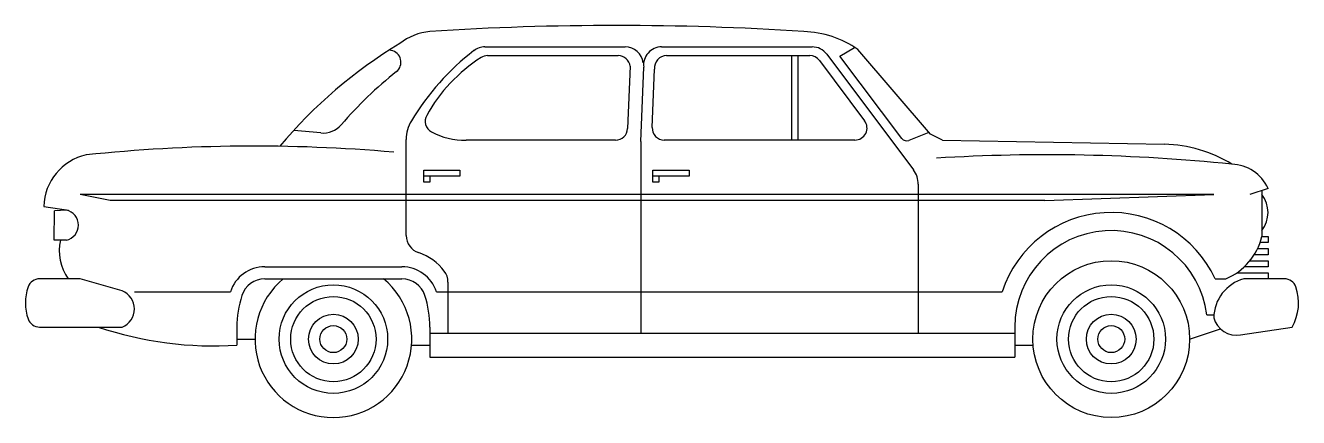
# Model space of a CAD drawing. Extents: x -5.36 to 0, y 0 to 1.65.
import ezdxf

# ---------------------------------------------------------------- set-up
doc = ezdxf.new("R2010")
doc.units = 0
doc.layers.get('0').update_dxf_attribs({"linetype": 'CONTINUOUS'})
doc.layers.add('CAR_DTL', color=7, linetype='CONTINUOUS')

msp = doc.modelspace()

# ---------------------------------------------------------------- linework, layer by layer
at = {"color": 0, "linetype": 'BYBLOCK'}
for p, q in [((-1.9313, 1.5225), (-1.8684, 1.5589)), ((-3.82, 1.5463), (-3.8279, 1.5479)), ((-3.4145, 1.524), (-2.8642, 1.524)), ((-2.6603, 1.524), (-2.0574, 1.524)), ((-2.1336, 1.524), (-2.1336, 1.1684)), ((-2.0168, 1.5037), (-1.8263, 1.2497)), ((-1.6693, 1.1755), (-1.9313, 1.5225)), ((-1.5494, 1.1938), (-1.8542, 1.5494)), ((-2.8138, 1.4795), (-2.8248, 1.2171)), ((-2.7209, 1.2213), (-2.7107, 1.4669)), ((-4.1168, 1.1986), (-4.231, 1.209)), ((-1.5555, 1.2009), (-1.6396, 1.1672)), ((-1.4986, 1.1684), (-1.5494, 1.1938)), ((-2.8755, 1.1684), (-3.5052, 1.1684)), ((-1.8669, 1.1684), (-2.6701, 1.1684)), ((-1.4986, 1.1684), (-0.5632, 1.1512)), ((-0.127, 0.9652), (-0.2032, 0.9398)), ((-0.1524, 0.9527), (-0.1524, 0.762)), ((-5.2832, 0.889), (-5.1791, 0.8734)), ((-5.2394, 0.7468), (-5.2389, 0.871)), ((-5.1886, 0.8738), (-5.2389, 0.871)), ((-0.1524, 0.762), (-0.127, 0.762)), ((-0.127, 0.762), (-0.127, 0.7366)), ((-5.1886, 0.7468), (-5.2394, 0.7468)), ((-0.127, 0.7112), (-0.127, 0.6858)), ((-0.127, 0.6604), (-0.127, 0.635)), ((-0.127, 0.6096), (-0.127, 0.5842)), ((-5.1308, 0.5842), (-5.3016, 0.5842)), ((-4.953, 0.5334), (-5.1308, 0.5842)), ((-4.3528, 0.5842), (-3.7752, 0.5842)), ((-0.0578, 0.5842), (-0.2286, 0.5842)), ((-0.3842, 0.432), (-0.3553, 0.432)), ((-5.3016, 0.381), (-4.953, 0.381)), ((-4.4704, 0.381), (-4.4704, 0.3048)), ((-3.6576, 0.381), (-3.6576, 0.254)), ((-1.1938, 0.381), (-1.1938, 0.254)), ((-0.2428, 0.3476), (-0.0254, 0.381)), ((-3.6576, 0.254), (-1.1938, 0.254))]:
    msp.add_line(p, q, dxfattribs=at)
for centre, radius in [((-0.7874, 0.3302), 0.3302), ((-4.064, 0.3302), 0.1796), ((-0.7874, 0.3302), 0.1796), ((-4.064, 0.3302), 0.0568), ((-0.7874, 0.3302), 0.0568)]:
    msp.add_circle(centre, radius, dxfattribs=at)
for centre, radius, start, end in [((-3.6347, 1.3843), 0.2424, 95.4145, 128.1883), ((-2.8702, -10.5156), 12.1667, 86.28936, 93.71064), ((-2.0976, 1.2002), 0.4257, 55.1226, 88.0075), ((-2.739, -0.1566), 2.0227, 121.1283, 140.0495), ((-3.83, 1.4965), 0.0508, 308.6073, 78.6901), ((-3.0734, 0.9398), 0.6839, 122.595, 150.8963), ((-3.4145, 1.4732), 0.0508, 90, 122.595), ((-2.8642, 1.4732), 0.0508, 7.125, 90), ((-2.6603, 1.4732), 0.0508, 90, 187.125), ((-2.0574, 1.4732), 0.0508, 36.8699, 90), ((-2.7004, 0.0819), 1.7595, 128.6073, 139.1253), ((-3.6266, 1.2477), 0.0508, 150.8963, 241.343), ((-1.8669, 1.2192), 0.0508, 270, 36.8699), ((-4.1076, 1.2998), 0.1016, 264.8056, 319.1253), ((-3.5143, 1.4532), 0.285, 241.343, 271.8241), ((-2.8755, 1.2192), 0.0508, 270, 357.6141), ((-2.6701, 1.2192), 0.0508, 177.6141, 270), ((-4.3975, -5.6551), 6.7981, 85.04206, 95.97693), ((-1.6491, 1.1908), 0.0254, 217.0515, 291.8014), ((-0.5771, 0.5852), 0.5662, 58.2725, 88.5846), ((-5.0561, 0.8843), 0.2272, 102.5419, 178.8196), ((-1.057, -6.5294), 7.6359, 84.15528, 93.50644), ((-0.2842, 0.8945), 0.1724, 24.2164, 88.4035), ((-0.254, 0.8636), 0.127, 323.1301, 36.8699), ((-0.7874, 0.381), 0.4064, 7.2134, 180), ((-5.005, 0.704), 0.2134, 168.4321, 214.1434), ((-5.1562, 0.4826), 0.2048, 160.7367, 199.2633), ((-5.3016, 0.5334), 0.0508, 90, 160.7367), ((-4.3528, 0.4826), 0.1016, 90, 162.0798), ((-4.064, 0.3302), 0.3302, 129.7151, 50.2849), ((-3.7752, 0.4826), 0.1016, 17.9202, 90), ((-0.1827, 0.4171), 0.1732, 105.3685, 179.0385), ((-0.0578, 0.5334), 0.0508, 19.2633, 90), ((-0.2032, 0.4826), 0.2048, 330.2551, 19.2633), ((-4.9848, 0.4572), 0.0825, 292.6199, 67.3801), ((-4.0386, 0.381), 0.4318, 162.0798, 180), ((-4.0894, 0.381), 0.4318, 0, 17.9202), ((-5.3016, 0.4318), 0.0508, 199.2633, 270), ((-4.5675, 1.8378), 1.5361, 251.5125, 273.6247), ((-0.2582, 0.448), 0.1016, 195.9522, 278.7462)]:
    msp.add_arc(centre, radius, start, end, dxfattribs=at)
at = {"layer": 'CAR_DTL'}
for p, q in [((-3.4258, 1.5609), (-2.8348, 1.5609)), ((-2.6812, 1.5609), (-2.047, 1.5609)), ((-2.1082, 1.524), (-2.1082, 1.1684)), ((-1.986, 1.5304), (-1.6205, 1.0431)), ((-2.7686, 1.163), (-2.7568, 1.4753)), ((-3.757, 0.7667), (-3.757, 1.1712)), ((-2.7686, 1.163), (-2.7686, 0.3556)), ((-3.683, 1.0414), (-3.5306, 1.0414)), ((-3.683, 0.9906), (-3.683, 1.0414)), ((-3.5306, 1.0414), (-3.5306, 1.016)), ((-2.7178, 0.9906), (-2.7178, 1.0414)), ((-2.7178, 1.0414), (-2.5654, 1.0414)), ((-2.5654, 1.0414), (-2.5654, 1.016)), ((-3.5306, 1.016), (-3.683, 1.016)), ((-3.6576, 0.9906), (-3.683, 0.9906)), ((-3.6576, 1.016), (-3.6576, 0.9906)), ((-2.5654, 1.016), (-2.7178, 1.016)), ((-2.6924, 0.9906), (-2.7178, 0.9906)), ((-2.6924, 1.016), (-2.6924, 0.9906)), ((-1.6002, 0.9821), (-1.6002, 0.3556)), ((-5.0038, 0.9144), (-5.1308, 0.9398)), ((-0.3556, 0.9398), (-5.1308, 0.9398)), ((-1.0668, 0.9144), (-5.0038, 0.9144)), ((-1.0668, 0.9144), (-0.3556, 0.9398)), ((-0.1709, 0.7112), (-0.127, 0.7112)), ((-0.127, 0.7366), (-0.1601, 0.7366)), ((-0.2032, 0.6604), (-0.127, 0.6604)), ((-0.127, 0.6858), (-0.185, 0.6858)), ((-4.3528, 0.635), (-3.7752, 0.635)), ((-0.2583, 0.6096), (-0.127, 0.6096)), ((-0.127, 0.635), (-0.2268, 0.635)), ((-3.5814, 0.5707), (-3.5814, 0.3556)), ((-0.3497, 0.5842), (-0.3048, 0.5842)), ((-4.9022, 0.5295), (-4.4978, 0.5295)), ((-3.6302, 0.5295), (-1.2466, 0.5295)), ((-4.4704, 0.3302), (-4.3942, 0.3302)), ((-3.6576, 0.3556), (-1.1938, 0.3556)), ((-0.4572, 0.3302), (-0.3273, 0.3735)), ((-3.7348, 0.3048), (-3.6576, 0.3048)), ((-1.1938, 0.3048), (-1.1176, 0.3048))]:
    msp.add_line(p, q, dxfattribs=at)
for centre, radius in [((-4.064, 0.3302), 0.2286), ((-0.7874, 0.3302), 0.2286), ((-4.064, 0.3302), 0.1047), ((-0.7874, 0.3302), 0.1047)]:
    msp.add_circle(centre, radius, dxfattribs=at)
for centre, radius, start, end in [((-3.4258, 1.4847), 0.0762, 90, 127.716), ((-2.8348, 1.4847), 0.0762, 7.125, 90), ((-2.6812, 1.4847), 0.0762, 90, 187.125), ((-2.047, 1.4847), 0.0762, 36.8699, 90), ((-2.8157, 0.6958), 1.0735, 127.716, 148.9307), ((-3.6046, 1.1712), 0.1524, 148.9307, 180), ((-1.7018, 0.9821), 0.1016, 0, 36.8699), ((-5.203, 0.8103), 0.0651, 282.7431, 77.2569), ((-0.7874, 0.381), 0.4826, 24.9011, 162.0798), ((-3.6808, 0.7667), 0.0762, 180, 251.623), ((-0.4064, 0.8255), 0.2618, 292.8337, 345.9638), ((-3.7752, 0.4826), 0.2231, 36.8298, 71.623), ((-4.3528, 0.4826), 0.1524, 90, 162.0798), ((-3.7752, 0.4826), 0.1524, 17.9202, 90), ((-3.6576, 0.5707), 0.0762, 0, 36.8298)]:
    msp.add_arc(centre, radius, start, end, dxfattribs=at)

doc.saveas('drawing.dxf')
